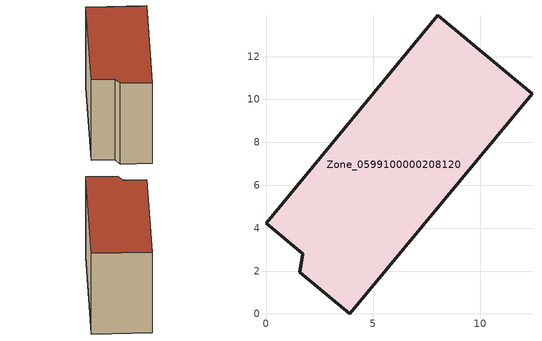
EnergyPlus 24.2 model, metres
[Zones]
Zone_0599100000208120
 floor ground (C_G): 1.58,1.94 1.71,2.79 0,4.23 8.01,13.93 12.4,10.27 3.9,0 z0
 wall outside (C_F): 1.71,2.79 1.58,1.94 3.9,0 12.4,10.27 8.01,13.93 0,4.23 1.71,2.79 z0:9.01
 roof outside (C_R): 8.01,13.93 0,4.23 1.71,2.79 1.58,1.94 3.9,0 12.4,10.27 z9.01
[BUILDING]
Pand.0599100000208120: North Axis=0; Terrain=City; Loads Convergence Tolerance Value=0.04; Temperature Convergence Tolerance Value=0.4; Solar Distribution=FullExterior; Maximum Number of Warmup Days=25; Minimum Number of Warmup Days=1
[Site:Location]
Rotterdam.The.Hague.AP_ZH_NLD Design_Conditions: Latitude=51.96; Longitude=4.45; Time Zone=1; Elevation=-4.5
[SITE:GROUNDTEMPERATURE:BUILDINGSURFACE]
18, 18, 18, 18, 18, 18, 18, 18, 18, 18, 18, 18
[MATERIAL] Thermal Absorptance=0.9; Solar Absorptance=0.7; Visible Absorptance=0.7
Name | Roughness | Thickness | Conductivity | Density | Specific Heat
G.TI.1946-1964 | MediumSmooth | 0.15 | 1 | 540 | 1210
F.TI.1946-1964 | Rough | 0.3 | 0.857143 | 1920 | 840
R.TI.1946-1964 | MediumRough | 0.2 | 0.277778 | 1500 | 1000
[CONSTRUCTION]
C_G: G.TI.1946-1964
C_F: F.TI.1946-1964
C_R: R.TI.1946-1964
[ZONE]
Zone_0599100000208120: Type=1; Multiplier=1; Ceiling Height=Autocalculate; Volume=Autocalculate; Floor Area=autocalculate; Part of Total Floor Area=Yes
[ZONEINFILTRATION:DESIGNFLOWRATE]
Infil_Zone_0599100000208120: Zone or ZoneList or Space or SpaceList=Zone_0599100000208120; Schedule=AlwaysOn; Design Flow Rate Calculation Method=Flow/Area; Flow Rate per Floor Area=0.003; Constant Term Coefficient=1; Temperature Term Coefficient=0; Velocity Term Coefficient=0; Velocity Squared Term Coefficient=0
[HVACTEMPLATE:ZONE:IDEALLOADSAIRSYSTEM]
Zone_0599100000208120: Maximum Heating Supply Air Temperature=50; Minimum Cooling Supply Air Temperature=13; Maximum Heating Supply Air Humidity Ratio=0.0156; Minimum Cooling Supply Air Humidity Ratio=0.0077; Heating Limit=NoLimit; Cooling Limit=NoLimit; Dehumidification Control Type=ConstantSensibleHeatRatio; Cooling Sensible Heat Ratio=0.7; Dehumidification Setpoint=60; Humidification Control Type=None; Humidification Setpoint=30; Outdoor Air Method=None; Outdoor Air Flow Rate per Person=0.00944; Outdoor Air Flow Rate per Zone Floor Area=0; Outdoor Air Flow Rate per Zone=0; Demand Controlled Ventilation Type=None; Outdoor Air Economizer Type=NoEconomizer; Heat Recovery Type=None; Sensible Heat Recovery Effectiveness=0.7; Latent Heat Recovery Effectiveness=0.65
[ZONECONTROL:THERMOSTAT]
ThermostatControl_Zone_0599100000208120: Zone or ZoneList=Zone_0599100000208120; Control Type Schedule=DualSetpointControlType; Control 1=Thermostat_Zone_0599100000208120; Temperature Difference Between Cutout And Setpoint=0
[THERMOSTATSETPOINT:DUALSETPOINT]
Thermostat_Zone_0599100000208120: Heating Setpoint Temperature Schedule=HeatingSetpoint_Zone_0599100000208120; Cooling Setpoint Temperature Schedule=CoolingSetpoint_Zone_0599100000208120
[SCHEDULE:COMPACT]
HeatingSetpoint_Zone_0599100000208120: Through: 12/31, For: AllDays, Until: 24:00, 21
CoolingSetpoint_Zone_0599100000208120: Through: 12/31, For: AllDays, Until: 24:00, 24
DualSetpointControlType: Through: 12/31, For: AllDays, Until: 24:00, 4
AlwaysOn: Through: 12/31, For: AllDays, Until: 24:00, 1
